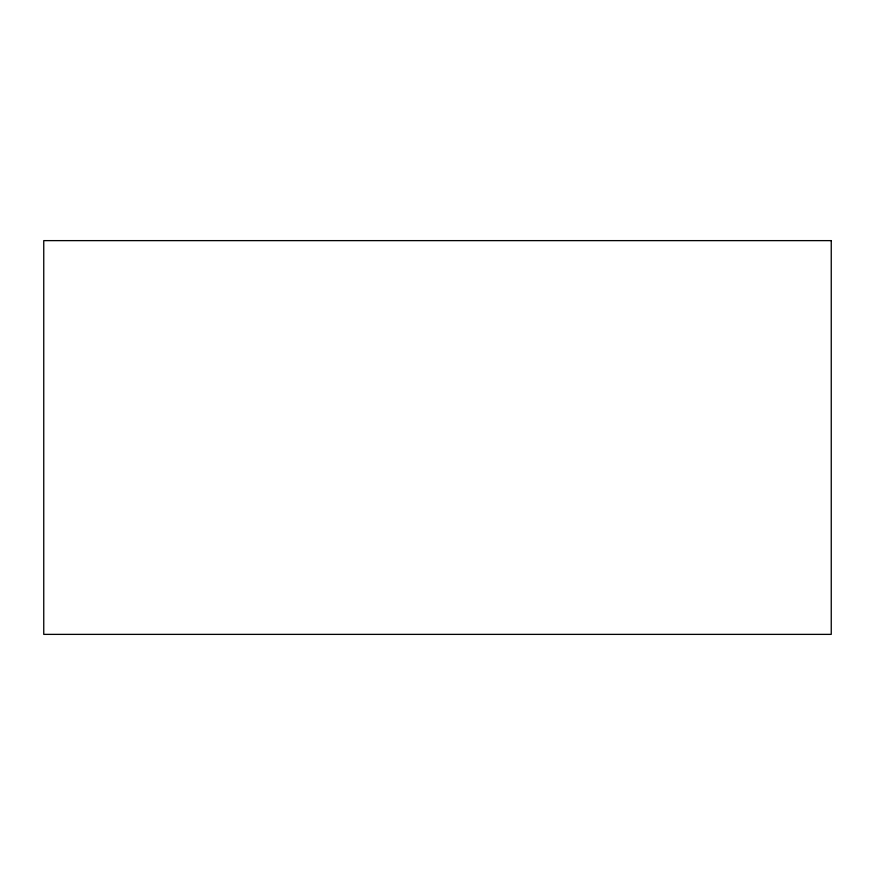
<?xml version="1.0" encoding="UTF-8"?>
<svg xmlns="http://www.w3.org/2000/svg" width="875" height="875" viewBox="0 0 875 875"><rect width="100%" height="100%" fill="white"/><g stroke="black" fill="none" stroke-linecap="round" stroke-linejoin="round"><path stroke-width="1.31" d="M831.25 240.625L43.75 240.625L43.75 634.375L831.25 634.375L831.25 240.625"/></g></svg>
